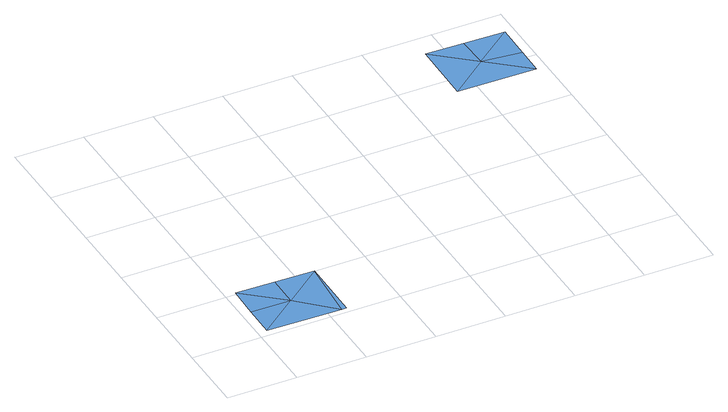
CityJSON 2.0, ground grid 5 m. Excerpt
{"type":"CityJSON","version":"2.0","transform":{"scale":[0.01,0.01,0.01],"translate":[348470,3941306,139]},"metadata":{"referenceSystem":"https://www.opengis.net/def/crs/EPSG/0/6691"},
"CityObjects":{
"waterbody1":{"type":"WaterBody","attributes":{"name":"9","class":"1140","function":"1","WaterBodyRiverFloodingRiskAttribute.description":"5","WaterBodyRiverFloodingRiskAttribute.rankOrg":"3","WaterBodyRiverFloodingRiskAttribute.adminType":"2","WaterBodyRiverFloodingRiskAttribute.scale":"L1"},"geometry":[{"type":"MultiSurface","lod":"1","boundaries":[[[0,1,2]],[[1,3,4]],[[0,3,1]],[[5,3,0]],[[0,6,7]],[[2,6,0]],[[7,5,0]]]}]},
"waterbody2":{"type":"WaterBody","attributes":{"name":"9","class":"1140","function":"1","WaterBodyRiverFloodingRiskAttribute.description":"5","WaterBodyRiverFloodingRiskAttribute.rankOrg":"1","WaterBodyRiverFloodingRiskAttribute.adminType":"2","WaterBodyRiverFloodingRiskAttribute.scale":"L1"},"geometry":[{"type":"MultiSurface","lod":"1","boundaries":[[[8,9,10]],[[9,11,10]],[[10,11,12]],[[13,10,12]],[[10,13,14]],[[8,10,14]]]}]}
},
"vertices":[
[353,280,34],[640,506,34],[357,511,34],[601,44,34],[632,44,34],[66,53,34],[74,515,34],[70,284,34],
[2639,2321,34],[2370,2326,34],[2649,2090,34],[2362,1863,34],[2928,1854,34],[2932,2061,34],[2936,2316,34]
]}
